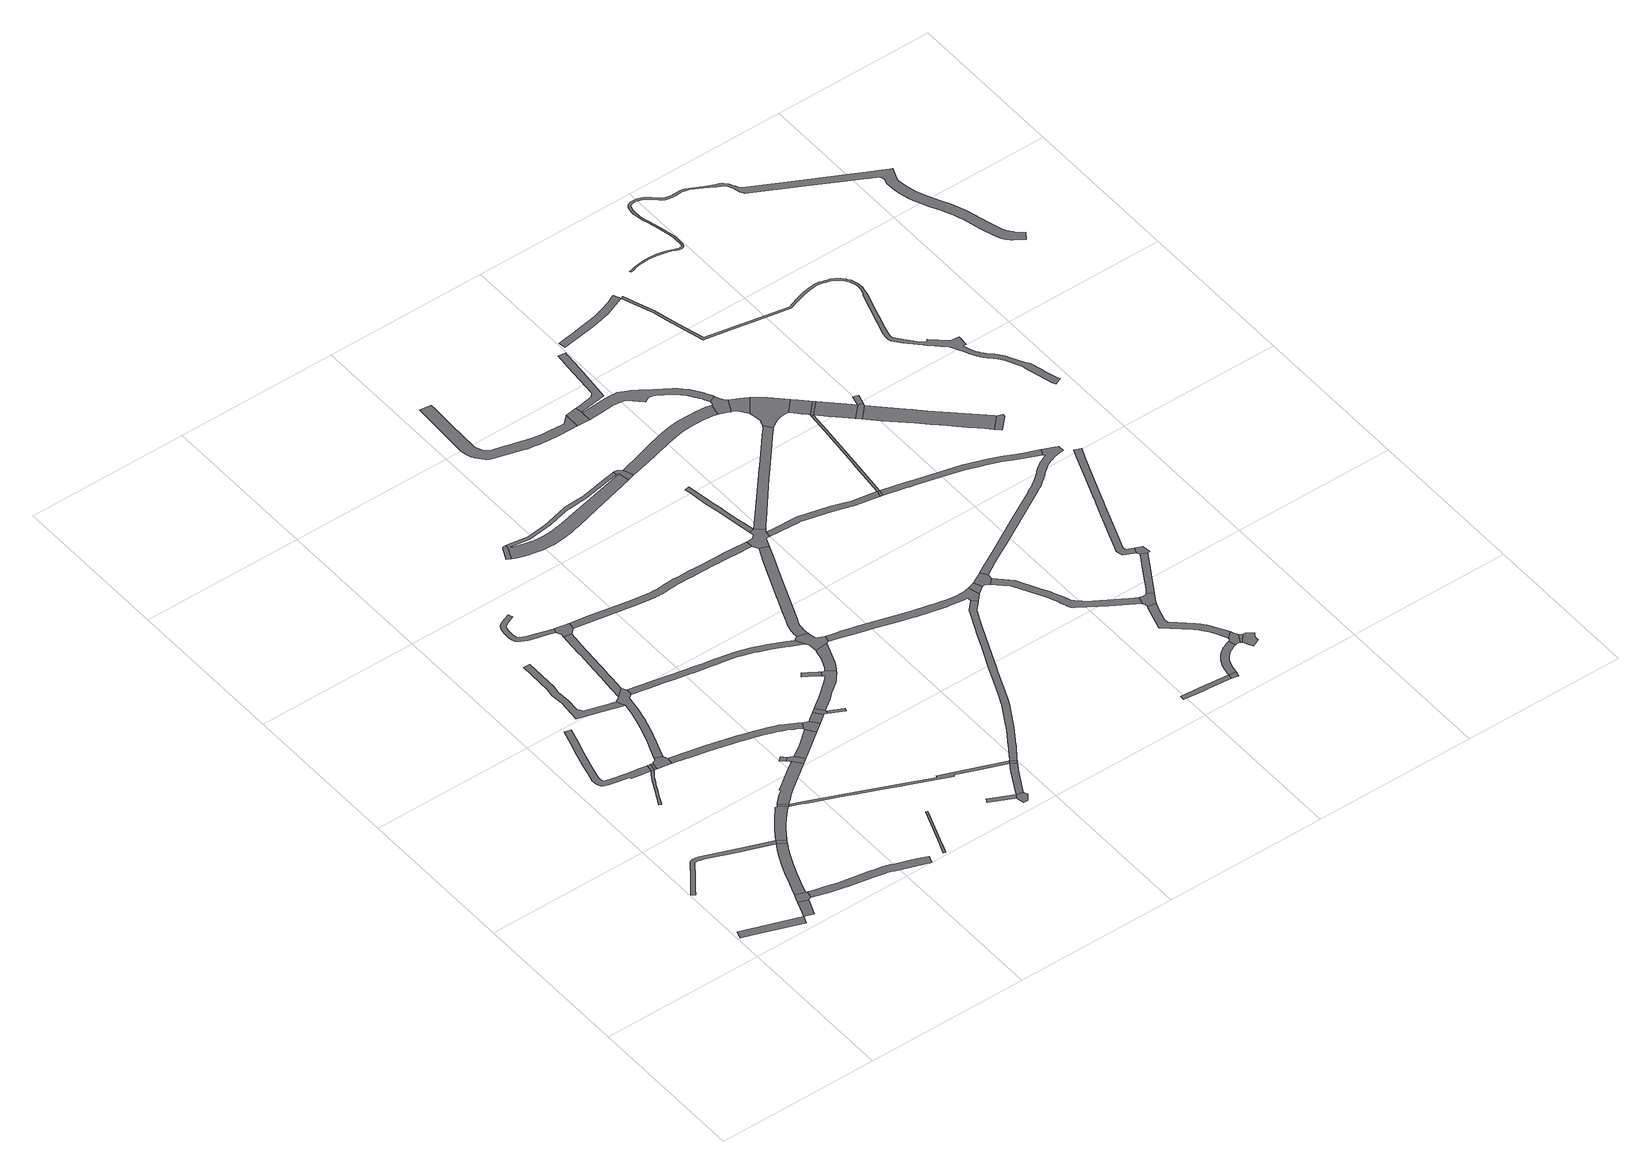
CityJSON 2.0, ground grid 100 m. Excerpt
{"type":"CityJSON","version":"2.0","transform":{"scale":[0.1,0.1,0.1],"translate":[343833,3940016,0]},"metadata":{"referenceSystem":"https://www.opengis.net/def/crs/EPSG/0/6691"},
"CityObjects":{
"road1":{"type":"Road","attributes":{"RoadStructureAttribute.sectionType":"1"},"geometry":[{"type":"MultiSurface","lod":"1","boundaries":[[[0,1,2,3,4,5]]]}]},
"road2":{"type":"Road","attributes":{"RoadStructureAttribute.sectionType":"1"},"geometry":[{"type":"MultiSurface","lod":"1","boundaries":[[[6,7,8,9,0,10]]]}]},
"road3":{"type":"Road","attributes":{"RoadStructureAttribute.sectionType":"1"},"geometry":[{"type":"MultiSurface","lod":"1","boundaries":[[[11,12,13,14,15,16,17,18,19,20,21,22,23,24,25,26,27,28,29,30,31,32,33,34,35,36,37,38,39]]]}]},
"road4":{"type":"Road","geometry":[{"type":"MultiSurface","lod":"1","boundaries":[[[40,8,7,41,42,43,44,45]]]}]},
"road5":{"type":"Road","attributes":{"RoadStructureAttribute.sectionType":"1"},"geometry":[{"type":"MultiSurface","lod":"1","boundaries":[[[44,46,47,48,49,50,51,52,53,54,55,38,56,57,58,59,60,61,62,63,64,65,45]]]}]},
"road6":{"type":"Road","attributes":{"RoadStructureAttribute.sectionType":"1"},"geometry":[{"type":"MultiSurface","lod":"1","boundaries":[[[66,67,68,69,70,71,72,73,74,75,76,77,78,79,80,81,82,83,84,85,86,87,88,89,90,91]]]}]},
"road7":{"type":"Road","attributes":{"RoadStructureAttribute.sectionType":"1"},"geometry":[{"type":"MultiSurface","lod":"1","boundaries":[[[92,93,94,95,96,97,98,99,100,101,102,103,104,105,106,107,108,109,110,111,112,113,114,115,116,117,118,119,120,121,122,123,124,125,126,127,128,129,130,131,132,133,134,135,136,137,138,139,140,141,142,143,144,145,146]]]}]},
"road8":{"type":"Road","geometry":[{"type":"MultiSurface","lod":"1","boundaries":[[[38,55,147,39]]]}]},
"road9":{"type":"Road","attributes":{"RoadStructureAttribute.sectionType":"1"}},
"road10":{"type":"Road","geometry":[{"type":"MultiSurface","lod":"1","boundaries":[[[91,90,148,149,150,151,92]]]}]},
"road11":{"type":"Road","attributes":{"RoadStructureAttribute.sectionType":"1"},"geometry":[{"type":"MultiSurface","lod":"1","boundaries":[[[152,153,154,155,156,157,158,159,160,161,162,163,164,165,166,167,168,169,170,43,42,171,172,173,174,175,176,177,178,179,180,181,182,183,184,185,186,187,188,189,190]]]}]},
"road12":{"type":"Road","attributes":{"RoadStructureAttribute.sectionType":"1"},"geometry":[{"type":"MultiSurface","lod":"1","boundaries":[[[149,148,191,192]]]}]},
"road13":{"type":"Road","attributes":{"RoadStructureAttribute.sectionType":"1"},"geometry":[{"type":"MultiSurface","lod":"1","boundaries":[[[193,194,195,196,197,198,199,39,147,200,201,202,203,204,205,206,207]]]}]},
"road14":{"type":"Road","geometry":[{"type":"MultiSurface","lod":"1","boundaries":[[[191,208,209,210,211,212,213,214,192]]]}]},
"road15":{"type":"Road","geometry":[{"type":"MultiSurface","lod":"1","boundaries":[[[215,216,217,193,207]]]}]},
"road16":{"type":"Road","attributes":{"RoadStructureAttribute.sectionType":"1"},"geometry":[{"type":"MultiSurface","lod":"1","boundaries":[[[218,219,220,221,222,223,224,225,226,227,228,229,230,213,212,231,232,233,234,235,236,237,238,239,240,241,242,243]]]}]},
"road17":{"type":"Road","geometry":[{"type":"MultiSurface","lod":"1","boundaries":[[[221,220,244,245,246,247,248,249,250,251,252,253,254,255,256,222]]]}]},
"road18":{"type":"Road","attributes":{"RoadStructureAttribute.sectionType":"1"},"geometry":[{"type":"MultiSurface","lod":"1","boundaries":[[[257,258,259,260,261,262,263,264,265,266,267,217,216,268,269,270,271,272,273]]]}]},
"road19":{"type":"Road","attributes":{"RoadStructureAttribute.sectionType":"1"},"geometry":[{"type":"MultiSurface","lod":"1","boundaries":[[[274,275,276,277,278,279,280,281,282,283,284,285,286,287,288,289,290,291,292,211,210,293,294,295,296,297,298,299,300,301,302,303,304,305,306,307,308,309,310,311,312,313]]]}]},
"road20":{"type":"Road","attributes":{"RoadStructureAttribute.sectionType":"1"},"geometry":[{"type":"MultiSurface","lod":"1","boundaries":[[[314,315,316,317,318,319,320,219,218,321,322,323,324,325,326,327]]]}]},
"road21":{"type":"Road","geometry":[{"type":"MultiSurface","lod":"1","boundaries":[[[328,329,330,331,332,333]]]}]},
"road22":{"type":"Road","attributes":{"RoadStructureAttribute.sectionType":"1"},"geometry":[{"type":"MultiSurface","lod":"1","boundaries":[[[334,335,336,337,338,339,340,341,342,343,344,345,346,347,348,349,350,351,352,353,354,355,356,357,358,359]]]}]},
"road23":{"type":"Road","attributes":{"RoadStructureAttribute.sectionType":"1"},"geometry":[{"type":"MultiSurface","lod":"1","boundaries":[[[360,361,362,363,364,365,366,367]]]}]},
"road24":{"type":"Road","geometry":[{"type":"MultiSurface","lod":"1","boundaries":[[[272,368,369,370,371,328,333,372,373,273]]]}]},
"road25":{"type":"Road","geometry":[{"type":"MultiSurface","lod":"1","boundaries":[[[374,375,376,377,334,359,378,314,327]]]}]},
"road26":{"type":"Road","attributes":{"RoadStructureAttribute.sectionType":"1"},"geometry":[{"type":"MultiSurface","lod":"1","boundaries":[[[379,380,381,369,368,382,383]]]}]},
"road27":{"type":"Road","attributes":{"RoadStructureAttribute.sectionType":"1"},"geometry":[{"type":"MultiSurface","lod":"1","boundaries":[[[384,385,386,387,388,389,390,391,392,393,216,215,394,395,396,397,398,399,400,401,402,403,404,405,406,407,408]]]}]},
"road28":{"type":"Road","geometry":[{"type":"MultiSurface","lod":"1","boundaries":[[[409,410,411,313,312,379,383]]]}]},
"road29":{"type":"Road","attributes":{"RoadStructureAttribute.sectionType":"1"},"geometry":[{"type":"MultiSurface","lod":"1","boundaries":[[[412,413,410,409,414,415]]]}]},
"road30":{"type":"Road","attributes":{"RoadStructureAttribute.sectionType":"1"},"geometry":[{"type":"MultiSurface","lod":"1","boundaries":[[[242,416,417,418,419,420,421,422,423,424,425,426,427,428,429,430,431,432,433,434,435,436,437,438,439,440,441,442,443,444,445,446,243]]]}]},
"road31":{"type":"Road","geometry":[{"type":"MultiSurface","lod":"1","boundaries":[[[447,448,449,450,451,412,415]]]}]},
"road32":{"type":"Road","geometry":[{"type":"MultiSurface","lod":"1","boundaries":[[[452,453,454,455,456,457,458]]]}]},
"road33":{"type":"Road","geometry":[{"type":"MultiSurface","lod":"1","boundaries":[[[459,460,461,462,463]]]}]},
"road34":{"type":"Road","geometry":[{"type":"MultiSurface","lod":"1","boundaries":[[[464,465,449,448]]]}]},
"road35":{"type":"Road","geometry":[{"type":"MultiSurface","lod":"1","boundaries":[[[466,459,463,467,468,469]]]}]},
"road36":{"type":"Road","attributes":{"RoadStructureAttribute.sectionType":"1"},"geometry":[{"type":"MultiSurface","lod":"1","boundaries":[[[470,471,472,473,474,475,476,477,478,479,451,450,480,481,482,483,484,485,486,487,488,489,490,491,492,493,494,495,496,497]]]}]},
"road37":{"type":"Road","attributes":{"RoadStructureAttribute.sectionType":"1"},"geometry":[{"type":"MultiSurface","lod":"1","boundaries":[[[498,459,466,499,500,501,502,408]]]}]},
"road38":{"type":"Road","geometry":[{"type":"MultiSurface","lod":"1","boundaries":[[[496,503,504,505,506,507,508,509,510,497]]]}]},
"road39":{"type":"Road","attributes":{"RoadStructureAttribute.sectionType":"1"},"geometry":[{"type":"MultiSurface","lod":"1","boundaries":[[[374,511,512,513,514,515,516,517,518,519,520,521,522,523,524,525,526,527,528,529,530,531,532,533,534,535,536,537,538,539,540,541,542,543,544,545,546,547,548,549,550,551,552,553,554,555,556,557,558,559,560,561,562,563,564,375]]]}]},
"road40":{"type":"Road","geometry":[{"type":"MultiSurface","lod":"1","boundaries":[[[502,565,566,567,384,408]]]}]},
"road41":{"type":"Road","attributes":{"RoadStructureAttribute.sectionType":"1"},"geometry":[{"type":"MultiSurface","lod":"1","boundaries":[[[568,569,570,571,572,573,574,575,576,577,493,492,578,579,580,581,582,583,584]]]}]},
"road42":{"type":"Road","geometry":[{"type":"MultiSurface","lod":"1","boundaries":[[[585,586,587,588,589,590,434,433,591,592,593,594,595,596,597,598,599,568,584,600]]]}]},
"road43":{"type":"Road","attributes":{"function":"3","RoadStructureAttribute.sectionType":"1"},"geometry":[{"type":"MultiSurface","lod":"1","boundaries":[[[601,602,603,604,605,606,607,608,609,610,611,612,613,614,615,616,617,618,619,620,621,622,623,624,625,626,627,628,629,630,631,632,633,634,635,636,637,638,639,640,641,452,642,643,644,645,646,647,648,649,650,651,652,653,654,655,656,657,658,659,660,661,662,663,453,452,458]]]}]},
"road44":{"type":"Road","attributes":{"RoadStructureAttribute.sectionType":"1"},"geometry":[{"type":"MultiSurface","lod":"1","boundaries":[[[664,665,666,667,668,669,670,671,672,673,674,675,676,677,678,679,680,681,590,589,682,683,684,685,686,687,688,689,690,691,692,693,694,695,696,697]]]}]},
"road45":{"type":"Road","attributes":{"RoadStructureAttribute.sectionType":"1"},"geometry":[{"type":"MultiSurface","lod":"1","boundaries":[[[698,699,700,701,702,703,704,705,706,707,708,709,710,711,712,713,714,715,716,717,567,566,718,719,720,721,722,723,724,725,726,727,728,729,730,731,732,733,734,735,736,737]]]}]},
"road46":{"type":"Road","attributes":{"RoadStructureAttribute.sectionType":"1"},"geometry":[{"type":"MultiSurface","lod":"1","boundaries":[[[738,739,740,741,742,743,744,745,746,747,748,749,750,751,752,753,754,755,756,757,758,759,760,761,762,763,764,765,766,767,768,769,770,771,772,773,774,775,776,777,778,779,780,781,782,783,784,785,786,787,788,789,790,791,792,793,794]]]}]},
"road47":{"type":"Road","attributes":{"RoadStructureAttribute.sectionType":"1"},"geometry":[{"type":"MultiSurface","lod":"1","boundaries":[[[795,796,797,798,799,800,801,802,803,804,805,806,807,808,737,736,809,810,811,812,813,814,815,816,817,818,819,820,821,822,823,824,825,826,827,828,829,830,831,832,833,585,600]]]}]},
"road48":{"type":"Road","geometry":[{"type":"MultiSurface","lod":"1","boundaries":[[[834,835,836,837,838,839,840,841,842,843,652,651,844,845,846,847,621,620]]]}]},
"road49":{"type":"Road","geometry":[{"type":"MultiSurface","lod":"1","boundaries":[[[696,848,849,850,851,852,853,854,855,856,857,858,539,538,697]]]}]},
"road50":{"type":"Road","attributes":{"RoadStructureAttribute.sectionType":"1"},"geometry":[{"type":"MultiSurface","lod":"1","boundaries":[[[859,860,861,862,863,864,865,866,867,868,869,870,871,872,855,854]]]}]},
"road51":{"type":"Road","geometry":[{"type":"MultiSurface","lod":"1","boundaries":[[[873,874,738,794,875,876,877]]]}]},
"road52":{"type":"Road","attributes":{"function":"3","RoadStructureAttribute.sectionType":"1"},"geometry":[{"type":"MultiSurface","lod":"1","boundaries":[[[878,879,880,881,882,883,884,885,886,887,888,889,890,891,892,835,834,893,894,895,896,897,898,899,900,901,902,903,904,905,906,907,908]]]}]},
"road53":{"type":"Road","attributes":{"RoadStructureAttribute.sectionType":"1"},"geometry":[{"type":"MultiSurface","lod":"1","boundaries":[[[909,910,911,912,913,914,915,916,917,918,919,920,921,922,923,924,925,926,852,851]]]}]},
"road54":{"type":"Road","geometry":[{"type":"MultiSurface","lod":"1","boundaries":[[[927,928,929,930,931,810,809]]]}]},
"road55":{"type":"Road","attributes":{"RoadStructureAttribute.sectionType":"1"},"geometry":[{"type":"MultiSurface","lod":"1","boundaries":[[[932,933,934,935,936,937,938,939,940,854,853,941,942,943,944,945,946,947,948,949,950,951,952,953,954]]]}]},
"road56":{"type":"Road","attributes":{"RoadStructureAttribute.sectionType":"1"},"geometry":[{"type":"MultiSurface","lod":"1","boundaries":[[[873,955,956,957,958,959,960,961,962,963,964,965,966,967,968,874]]]}]},
"road57":{"type":"Road","geometry":[{"type":"MultiSurface","lod":"1","boundaries":[[[969,970,971,972,973,974,975,976,977,928,927,978,979,980]]]}]},
"road58":{"type":"Road","attributes":{"RoadStructureAttribute.sectionType":"1"},"geometry":[{"type":"MultiSurface","lod":"1","boundaries":[[[981,982,983,984,985,986,987,988,989]]]}]},
"road59":{"type":"Road","attributes":{"RoadStructureAttribute.sectionType":"1"},"geometry":[{"type":"MultiSurface","lod":"1","boundaries":[[[876,990,991,992,993,994,995,996,997,998,999,1000,1001,1002,1003,1004,1005,1006,1007,1008,1009,1010,1011,1012,1013,1014,1015,1016,1017,1018,1019,1020,1021,1022,1023,1024,1025,1026,1027,1028,1029,1030,1031,1032,1033,1034,1035,1036,1037,1038,1039,1040,1041,877]]]}]},
"road60":{"type":"Road","attributes":{"RoadStructureAttribute.sectionType":"1"},"geometry":[{"type":"MultiSurface","lod":"1","boundaries":[[[979,1042,1043,1044,1045,1046,1047,1048,1049,1050,1051,1052,1053,1054,1055,1056,1057,1058,1059,1060,1061,1062,1063,1064,1065,1066,1067,1068,1069,1070,1071,1072,1073,1074,1075,1076,1077,1078,1079,1080,1081,1082,1083,1084,1085,1086,980]]]}]},
"road61":{"type":"Road","geometry":[{"type":"MultiSurface","lod":"1","boundaries":[[[1087,981,989,1088]]]}]},
"road62":{"type":"Road","geometry":[{"type":"MultiSurface","lod":"1","boundaries":[[[1089,919,918,1090]]]}]},
"road63":{"type":"Road","geometry":[{"type":"MultiSurface","lod":"1","boundaries":[[[1091,1092,1093,1094,1095,1096,1018,1017,1097,1098,1099,1100,878,908]]]}]},
"road64":{"type":"Road","attributes":{"RoadStructureAttribute.sectionType":"1"},"geometry":[{"type":"MultiSurface","lod":"1","boundaries":[[[1087,1101,1102,1103,1104,1105,1106,1107,1108,1109,1110,1111,1112,1113,1114,1115,1116,1117,1118,1119,1120,1121,1122,1123,1124,1125,1126,1127,1128,981]]]}]},
"road65":{"type":"Road","attributes":{"function":"3","RoadStructureAttribute.sectionType":"1"},"geometry":[{"type":"MultiSurface","lod":"1","boundaries":[[[1093,1129,1130,1131,1132,1133,1134,1135,1136,1094]]]}]},
"road66":{"type":"Road","attributes":{"RoadStructureAttribute.sectionType":"1"},"geometry":[{"type":"MultiSurface","lod":"1","boundaries":[[[1137,1138,1139,919,1089,1140,1141,1142,1143,1144]]]}]},
"road67":{"type":"Road","attributes":{"RoadStructureAttribute.sectionType":"1"},"geometry":[{"type":"MultiSurface","lod":"1","boundaries":[[[1145,1146,1147,1148,1149,1150,1151,1152,1153,1154,1155,1156,1157,1158,1159,1160,1161,1162,1163,1164,1165,1166,1167,1168,1169,1170,1171]]]}]},
"road68":{"type":"Road","geometry":[{"type":"MultiSurface","lod":"1","boundaries":[[[1066,1172,1173,1174,1175,1176,1177,1178,1179,1180,1145,1171,1181,1182,1183,1184,1185,1186,1187,1188,1189,1190,1191,1192,1193,1067]]]}]},
"road69":{"type":"Road","geometry":[{"type":"MultiSurface","lod":"1","boundaries":[[[1194,1195,1196,1197,1198,1199,1200,1201,1202,1203,1204,1205,1206,1207,1208,1209,1133,1132,1210,1211,1212,1213,1214,932,954]]]}]},
"road70":{"type":"Road","geometry":[{"type":"MultiSurface","lod":"1","boundaries":[[[1215,1216,1217,1218,1219,1220,1221,1156,1155,1222,1223,1224,1225,1226,1227,1228,1229,1230,1231,1232,1114,1113]]]}]},
"road71":{"type":"Road","attributes":{"RoadStructureAttribute.sectionType":"1"},"geometry":[{"type":"MultiSurface","lod":"1","boundaries":[[[1217,1233,1234,1235,1218]]]}]},
"road72":{"type":"Road","geometry":[{"type":"MultiSurface","lod":"1","boundaries":[[[1236,1237,1238,1235,1234,1239,1240,1241,1242,1243]]]}]},
"road73":{"type":"Road","attributes":{"function":"3","RoadStructureAttribute.sectionType":"1"},"geometry":[{"type":"MultiSurface","lod":"1","boundaries":[[[1244,1245,1246,1247,1205,1204,1248,1249,1250,1251,1252]]]}]},
"road74":{"type":"Road","geometry":[{"type":"MultiSurface","lod":"1","boundaries":[[[1253,1244,1252,1144,1143,1254]]]}]},
"road75":{"type":"Road","attributes":{"RoadStructureAttribute.sectionType":"1"},"geometry":[{"type":"MultiSurface","lod":"1","boundaries":[[[1255,1256,1257,1258,1259,1260,1261,1262,1263,1264,1265,1266,1267,1268,1269,1270,1271,1272,1273,1274,1275,1276,1277,1278,1279,1280,1281,1282,1283,1284,1285,1286,1287,1288,1289,1290,1291,970,969,1292,1293,1294,1295,1296,1297,1298,1299,1300,1301,1302,1303,1304,1305,1306,1307,1308,1309,1310,1311,1312,1313,1314,1315,1316,1317,1318,1319,1320,1321,1322,1323,1324,1325,1326,1327,1328,1329,1330,1331,1332,1333,1334,1335,1336,1337,1338,1339,1340,1341]]]}]},
"road76":{"type":"Road","attributes":{"RoadStructureAttribute.sectionType":"1"},"geometry":[{"type":"MultiSurface","lod":"1","boundaries":[[[1342,1343,1344,1345,1346,1347,1348,1183,1182,1349,1350,1351,1352]]]}]},
"road77":{"type":"Road","attributes":{"function":"3","RoadStructureAttribute.sectionType":"1"},"geometry":[{"type":"MultiSurface","lod":"1","boundaries":[[[1143,1353,1354,1355,1356,1357,1358,1359,1360,1254]]]}]},
"road78":{"type":"Road","attributes":{"RoadStructureAttribute.sectionType":"1"},"geometry":[{"type":"MultiSurface","lod":"1","boundaries":[[[1361,1362,1363,1364,1365,1366,1367,1368,1369,1370,1371,1258,1257,1372,1373,1374,1375,1376,1377,1378,1379,1380,1381,1089,1090]]]}]},
"road79":{"type":"Road","geometry":[{"type":"MultiSurface","lod":"1","boundaries":[[[1382,1383,1384,1385,1358,1357]]]}]},
"road80":{"type":"Road","geometry":[{"type":"MultiSurface","lod":"1","boundaries":[[[1351,1386,1387,1388,1389,1352]]]}]},
"road81":{"type":"Road","geometry":[{"type":"MultiSurface","lod":"1","boundaries":[[[1390,1391,1392,1393,1358,1385]]]}]},
"road82":{"type":"Road","attributes":{"RoadStructureAttribute.sectionType":"1"},"geometry":[{"type":"MultiSurface","lod":"1","boundaries":[[[1394,1395,1396,1397,1398,1399,1400,1401,1402,1403,1404,1405,1406,1407,1408,1409,1410,1411,1412,1413,1414,1415,1416,1417,1418,1419,1420,1421,1422,1423,1424,1425,1426,1427,1428,1429,1430,1431,1432,1433,1434,1435,1436,1437,1438,1439,1440,1441,1442,1443,1444,1445,1446,1447,1448,1449,1450,1451,1452,1453,1454,1455,1456,1457,1458,1459,1460,1461,1462,1463,1464,1465,1466,1467,1468,1469,1470,1471,1472,1473,1474,1475,1476,1477,1478,1479,1480,1481,1482,1483,1484,1485,1486,1487,1488,1489,1490,1491,1492,1493,1494,1495,1496,1497,1498,1499,1500,1501,1502,1503,1504,1505,1506,1507,1508,1509,1510,1511,1512,1513,1514,1515,1516,1517,1518,1519,1520,1521,1522,1523,1524,1525,1526,1527,1528,1529,1530,1531,1532,1533,1534,1535,1536,1537,1538,1539,1540,1541,1542,1543,1544,1545,1546,1547,1548,1549,1550,1551,1552,1553,1554,1555,1556,1557,1558,1559,1560,1561,1562,1563,1564,1565,1566,1567,1568,1569,1570,1571,1572,1573,1574,1575,1576,1577,1578,1579,1580,1581,1582,1583,1584,1585,1586,1587,1588,1589,1590,1591,1592,1593,1594,1595,1596,1597,1598,1599,1600,1601,1602,1603,1604,1605,1606,1607,1608,1609,1610,1611,1412,1612]]]}]},
"road83":{"type":"Road","attributes":{"function":"3","RoadStructureAttribute.sectionType":"1"},"geometry":[{"type":"MultiSurface","lod":"1","boundaries":[[[1613,1614,1615,1616,1617,1618,1619,1620,1621,1384,1383,1622,1623,1624,1625,1626,1627,1628,1629,1630,1631,1632,1633,1634]]]}]},
"road84":{"type":"Road","attributes":{"RoadStructureAttribute.sectionType":"1"},"geometry":[{"type":"MultiSurface","lod":"1","boundaries":[[[1388,1635,1636,1637,1638,1639,1640,1641,1642,1643,1644,1645,1646,1647,1648,1649,1650,1651,1652,1653,1654,1389]]]}]},
"road85":{"type":"Road","geometry":[{"type":"MultiSurface","lod":"1","boundaries":[[[1655,1656,1657,1613,1634]]]}]},
"road86":{"type":"Road","attributes":{"RoadStructureAttribute.sectionType":"1"},"geometry":[{"type":"MultiSurface","lod":"1","boundaries":[[[1658,1659,1660,1661,1662,1663,1664,1665,1666,1667,1668,1669,1670,1671,1672,1673,1674,1675,1676,1677,1678,1679,1680,1681,1682,1683,1684,1685,1686,1687,1688,1689,1690,1691,1692,1693,1694,1695,1696,1697,1698,1699,1700,1701,1702,1703,1704,1705,1706,1707,1708,1709,1710,1711,1712,1713,1714,1715,1716,1717,1718,1719,1720,1721,1722,1723,1724,1725,1726,1727,1728,1729,1730,1731,1732,1733,1734,1735,1736,1737,1738,1739,1740,1741,1742,1743,1744,1745,1746,1747,1748,1749,1750,1751,1752,1753,1754,1755,1756,1757,1758,1759,1760,1761,1762,1763,1764,1765,1766,1767,1768,1769,1770,1771,1772,1773,1774,1775,1776,1777,1778,1779,1780,1781,1782,1783,1784,1785,1786,1787,1788,1789,1790,1791,1792,1793,1794,1795,1796,1797,1798,1799,1800,1801,1802,1803,1804,1805,1806,1807,1808,1809,1810,1811,1812,1813,1814,1815,1816,1817,1818,1819,1820,1821,1822,1823,1824,1825,1826,1827,1828,1829,1830,1831,1832,1833,1834,1835,1836,1837,1838,1839,1840,1841,1842,1843,1844,1845,1846,1847,1848,1849,1850,1851,1852,1853,1854,1855,1856,1857,1858,1859]]]}]}
},
"vertices":[
[382,92,0],[30,214,0],[14,166,0],[105,135,0],[152,118,0],[363,45,0],
[450,101,0],[478,175,0],[422,196,0],[394,122,0],[437,70,0],
[437,705,0],[214,789,0],[210,790,0],[198,793,0],[182,794,0],[172,793,0],[158,786,0],[149,777,0],[90,697,0],[86,690,0],[60,656,0],[33,621,0],[7,586,0],[27,571,0],[53,606,0],[80,641,0],[106,676,0],[111,682,0],[168,761,0],[172,765,0],[179,769,0],[183,769,0],[194,768,0],[207,765,0],[232,756,0],[402,691,0],[439,677,0],[602,616,0],[615,638,0],
[427,210,0],[485,177,0],[499,181,0],[509,227,0],[500,230,0],[443,251,0],
[503,237,0],[506,245,0],[528,306,0],[552,373,0],[575,431,0],[578,438,0],[607,502,0],[626,537,0],[645,572,0],[653,585,0],[593,602,0],[573,565,0],[553,528,0],[523,462,0],[496,394,0],[483,359,0],[472,327,0],[471,327,0],[466,313,0],[461,298,0],
[410,1452,0],[404,1445,0],[398,1436,0],[385,1418,0],[375,1398,0],[373,1396,0],[365,1379,0],[355,1359,0],[338,1327,0],[322,1295,0],[306,1263,0],[290,1231,0],[304,1224,0],[320,1256,0],[335,1289,0],[351,1321,0],[368,1353,0],[376,1368,0],[378,1372,0],[388,1391,0],[398,1410,0],[410,1428,0],[416,1435,0],[422,1442,0],[428,1450,0],[416,1459,0],
[424,1504,0],[370,1513,0],[362,1514,0],[304,1524,0],[212,1542,0],[181,1549,0],[172,1553,0],[168,1557,0],[164,1565,0],[164,1567,0],[163,1571,0],[162,1576,0],[162,1581,0],[162,1586,0],[163,1591,0],[163,1594,0],[164,1598,0],[165,1602,0],[166,1605,0],[190,1696,0],[191,1698,0],[192,1705,0],[216,1786,0],[243,1875,0],[269,1965,0],[231,1977,0],[204,1887,0],[177,1797,0],[164,1750,0],[154,1717,0],[151,1706,0],[151,1705,0],[128,1615,0],[127,1612,0],[126,1608,0],[124,1603,0],[123,1596,0],[122,1588,0],[122,1580,0],[123,1573,0],[123,1566,0],[124,1561,0],[126,1552,0],[134,1535,0],[146,1525,0],[151,1523,0],[156,1521,0],[171,1516,0],[205,1508,0],[297,1490,0],[296,1480,0],[363,1468,0],[367,1468,0],[415,1460,0],[417,1460,0],
[666,606,0],
[434,1457,0],[441,1501,0],[437,1502,0],[426,1504,0],
[1128,69,0],[1008,112,0],[995,117,0],[986,121,0],[980,123,0],[976,125,0],[967,128,0],[957,131,0],[951,133,0],[945,134,0],[939,135,0],[933,136,0],[916,140,0],[899,143,0],[881,147,0],[864,151,0],[689,182,0],[603,203,0],[551,216,0],[609,149,0],[679,133,0],[698,130,0],[855,102,0],[871,98,0],[888,94,0],[906,91,0],[924,87,0],[930,86,0],[936,85,0],[941,84,0],[944,83,0],[950,81,0],[957,78,0],[966,74,0],[969,74,0],[974,72,0],[977,70,0],[1170,0,0],[1187,47,0],
[449,1454,0],[456,1499,0],
[781,839,0],[774,831,0],[767,837,0],[706,765,0],[686,739,0],[661,706,0],[638,673,0],[687,640,0],[695,650,0],[709,671,0],[733,702,0],[757,732,0],[782,760,0],[815,794,0],[825,802,0],
[460,1452,0],[495,1446,0],[535,1439,0],[543,1483,0],[530,1510,0],[488,1526,0],[483,1512,0],
[832,800,0],[838,813,0],[791,852,0],
[671,2053,0],[621,2009,0],[588,1987,0],[605,1951,0],[612,1938,0],[602,1881,0],[587,1814,0],[571,1759,0],[561,1726,0],[553,1700,0],[540,1664,0],[539,1660,0],[514,1596,0],[561,1591,0],[581,1645,0],[589,1668,0],[593,1678,0],[600,1700,0],[604,1712,0],[629,1798,0],[631,1803,0],[646,1872,0],[656,1931,0],[662,1971,0],[688,1986,0],[688,2027,0],
[560,1995,0],[410,2039,0],[388,2071,0],[395,2159,0],[389,2236,0],[396,2279,0],[399,2495,0],[359,2496,0],[356,2282,0],[349,2238,0],[355,2159,0],[343,2017,0],[540,1959,0],
[1044,1057,0],[1022,1043,0],[976,1011,0],[938,984,0],[877,938,0],[865,930,0],[870,921,0],[843,902,0],[835,897,0],[831,893,0],[796,857,0],[851,825,0],[867,839,0],[886,856,0],[922,887,0],[1091,1012,0],[1050,1061,0],
[1256,1271,0],[1236,1283,0],[1215,1296,0],[1194,1307,0],[1166,1320,0],[1137,1331,0],[1134,1332,0],[1133,1332,0],[1108,1341,0],[1078,1351,0],[1024,1369,0],[969,1385,0],[935,1394,0],[880,1407,0],[844,1416,0],[753,1438,0],[661,1459,0],[644,1463,0],[569,1478,0],[560,1434,0],[651,1415,0],[742,1394,0],[834,1372,0],[872,1363,0],[915,1353,0],[925,1350,0],[957,1342,0],[1011,1326,0],[1064,1309,0],[1093,1299,0],[1121,1289,0],[1137,1282,0],[1149,1278,0],[1154,1276,0],[1174,1266,0],[1193,1256,0],[1212,1245,0],[1216,1243,0],[1251,1222,0],[1274,1260,0],
[670,2551,0],[667,2519,0],[657,2402,0],[656,2385,0],[649,2302,0],[635,2146,0],[633,2131,0],[680,2142,0],[684,2185,0],[688,2232,0],[692,2274,0],[694,2298,0],[702,2399,0],[717,2540,0],
[1049,1103,0],[1033,1116,0],[1022,1125,0],[1001,1105,0],[1016,1093,0],[1029,1081,0],
[666,2631,0],[586,2653,0],[563,2659,0],[513,2673,0],[482,2690,0],[473,2698,0],[467,2710,0],[465,2727,0],[466,2762,0],[469,2786,0],[477,2799,0],[496,2813,0],[548,2834,0],[538,2862,0],[481,2840,0],[454,2820,0],[441,2797,0],[436,2765,0],[435,2726,0],[438,2701,0],[448,2678,0],[466,2661,0],[505,2644,0],[555,2630,0],[578,2624,0],[658,2602,0],
[1289,53,0],[1310,109,0],[1389,319,0],[1378,323,0],[1299,113,0],[1278,57,0],[1263,20,0],[1274,16,0],
[1121,1034,0],[1084,1084,0],[1081,1085,0],[1064,1095,0],[1035,1076,0],[1047,1065,0],
[749,2570,0],[757,2613,0],[731,2617,0],[680,2627,0],[672,2570,0],
[1253,1210,0],[1160,1135,0],[1147,1127,0],[1152,1057,0],[1291,1158,0],
[1963,361,0],[1838,409,0],[1675,472,0],[1589,505,0],[1586,494,0],[1400,574,0],[1177,670,0],[1120,694,0],[1082,711,0],[901,787,0],[892,774,0],[916,764,0],[1061,703,0],[1115,680,0],[1178,653,0],[1190,648,0],[1326,589,0],[1390,562,0],[1426,546,0],[1579,480,0],[1591,475,0],[1664,445,0],[1667,454,0],[1795,405,0],[1956,343,0],
[1346,1199,0],[1310,1247,0],[1283,1254,0],
[1367,1289,0],[1322,1256,0],[1358,1207,0],[1403,1241,0],
[856,1952,0],[858,1952,0],[930,1937,0],[1043,1914,0],[1049,1913,0],[1096,1905,0],[1121,1900,0],[1150,1895,0],[1194,1888,0],[1215,1884,0],[1302,1868,0],[1339,1857,0],[1399,1838,0],[1419,1829,0],[1476,1805,0],[1569,1763,0],[1577,1759,0],[1650,1724,0],[1625,1780,0],[1585,1799,0],[1492,1842,0],[1413,1875,0],[1350,1895,0],[1312,1907,0],[1222,1923,0],[1202,1927,0],[1128,1939,0],[1116,1942,0],[1062,1952,0],[1051,1954,0],[905,1983,0],
[1407,1241,0],[1420,1235,0],[1429,1253,0],[1427,1260,0],[1392,1308,0],
[847,3267,0],[850,3286,0],[840,3287,0],[833,3285,0],[822,3279,0],[788,3201,0],[812,3188,0],
[1841,136,0],[1693,205,0],[1682,181,0],[1816,118,0],[1823,115,0],
[1513,1190,0],[1522,1208,0],
[1879,124,0],[1833,62,0],[1861,64,0],[1890,102,0],
[1581,1473,0],[1588,1469,0],[1573,1451,0],[1558,1437,0],[1541,1423,0],[1521,1408,0],[1501,1392,0],[1457,1357,0],[1412,1323,0],[1397,1312,0],[1439,1268,0],[1446,1274,0],[1448,1275,0],[1494,1309,0],[1538,1345,0],[1558,1360,0],[1578,1376,0],[1598,1392,0],[1616,1410,0],[1633,1429,0],[1644,1443,0],[1649,1449,0],[1659,1463,0],[1609,1497,0],[1605,1498,0],[1594,1502,0],[1589,1505,0],[1575,1478,0],
[1927,295,0],[1895,153,0],[1962,275,0],[1984,311,0],[1990,320,0],
[1578,1511,0],[1531,1544,0],[1510,1557,0],[1500,1564,0],[1494,1556,0],[1483,1539,0],[1514,1519,0],[1562,1486,0],
[861,2551,0],[941,2538,0],[1123,2505,0],[1240,2490,0],[1248,2490,0],[1259,2490,0],[1266,2490,0],[1283,2490,0],[1301,2491,0],[1318,2492,0],[1333,2493,0],[1349,2494,0],[1364,2495,0],[1380,2496,0],[1404,2497,0],[1428,2496,0],[1453,2496,0],[1502,2494,0],[1510,2494,0],[1555,2494,0],[1645,2492,0],[1666,2491,0],[1676,2491,0],[1730,2489,0],[1783,2487,0],[1790,2487,0],[1859,2484,0],[1878,2484,0],[1879,2529,0],[1785,2532,0],[1731,2534,0],[1677,2536,0],[1556,2538,0],[1501,2539,0],[1478,2540,0],[1454,2541,0],[1429,2541,0],[1404,2542,0],[1378,2541,0],[1361,2540,0],[1348,2539,0],[1345,2539,0],[1330,2538,0],[1315,2537,0],[1298,2536,0],[1281,2535,0],[1265,2535,0],[1259,2535,0],[1249,2535,0],[1243,2535,0],[1130,2549,0],[968,2579,0],[949,2582,0],[884,2593,0],
[1999,333,0],[2001,337,0],[1968,359,0],
[1667,1650,0],[1662,1632,0],[1658,1614,0],[1654,1598,0],[1649,1583,0],[1643,1566,0],[1637,1550,0],[1631,1535,0],[1624,1521,0],[1613,1503,0],[1664,1470,0],[1677,1493,0],[1686,1510,0],[1693,1522,0],[1708,1565,0],[1711,1571,0],[1743,1658,0],
[1770,1705,0],[1723,1728,0],[1719,1743,0],[1715,1761,0],[1713,1779,0],[1651,1797,0],[1664,1699,0],[1664,1692,0],[1665,1687,0],[1665,1685,0],[1666,1678,0],[1667,1670,0],[1667,1665,0],[1667,1660,0],[1667,1655,0],[1760,1664,0],
[841,3175,0],[872,3164,0],[903,3156,0],[935,3149,0],[961,3144,0],[987,3140,0],[1013,3137,0],[1040,3136,0],[1061,3136,0],[1083,3137,0],[1104,3138,0],[1126,3141,0],[1157,3146,0],[1187,3152,0],[1188,3152,0],[1219,3160,0],[1250,3167,0],[1254,3168,0],[1403,3209,0],[1671,3283,0],[1660,3350,0],[1542,3322,0],[1398,3288,0],[1282,3262,0],[1253,3255,0],[1241,3252,0],[1167,3235,0],[1146,3231,0],[1139,3230,0],[1129,3228,0],[1120,3226,0],[1096,3223,0],[1071,3222,0],[1047,3221,0],[1022,3222,0],[995,3225,0],[968,3230,0],[941,3236,0],[914,3243,0],[886,3252,0],[858,3262,0],[980,3247,0],[989,3247,0],[1139,3267,0],[1188,3279,0],[1260,3296,0],[1282,3301,0],[1412,3310,0],[1580,3343,0],[1641,3353,0],[1646,3354,0],[1639,3377,0],[1637,3376,0],[1576,3367,0],[1409,3333,0],[1331,3328,0],[1279,3325,0],[1270,3322,0],[1144,3289,0],[1135,3287,0],[1111,3284,0],[988,3267,0],[981,3267,0],
[1859,2358,0],[1770,2145,0],[1754,2108,0],[1743,2082,0],[1706,1993,0],[1678,1924,0],[1673,1913,0],[1668,1902,0],[1663,1891,0],[1660,1880,0],[1656,1866,0],[1655,1854,0],[1654,1852,0],[1653,1837,0],[1651,1823,0],[1651,1817,0],[1651,1810,0],[1651,1803,0],[1711,1797,0],[1710,1815,0],[1712,1830,0],[1714,1844,0],[1715,1855,0],[1717,1863,0],[1719,1870,0],[1723,1878,0],[1728,1889,0],[1733,1900,0],[1760,1965,0],[1831,2135,0],[1881,2257,0],[1914,2335,0],[1952,2427,0],[1901,2449,0],
[2545,1445,0],[2515,1413,0],[2495,1393,0],[2487,1375,0],[2437,1266,0],[2421,1232,0],[2378,1133,0],[2306,972,0],[2303,965,0],[2256,859,0],[2216,767,0],[2205,743,0],[2197,724,0],[2126,601,0],[2108,570,0],[2099,555,0],[2032,452,0],[2025,442,0],[2016,429,0],[1972,365,0],[2005,343,0],[2066,430,0],[2069,435,0],[2142,550,0],[2152,567,0],[2182,618,0],[2233,706,0],[2251,748,0],[2286,827,0],[2332,932,0],[2343,956,0],[2414,1117,0],[2473,1250,0],[2501,1312,0],[2524,1361,0],[2528,1370,0],[2572,1416,0],[2575,1419,0],[2578,1422,0],[2549,1449,0],
[1708,3873,0],[1704,3869,0],[1659,3829,0],[1647,3829,0],[1639,3829,0],[1618,3830,0],[1598,3831,0],[1577,3833,0],[1527,3837,0],[1464,3847,0],[1453,3850,0],[1409,3860,0],[1406,3861,0],[1405,3862,0],[1331,3881,0],[1298,3890,0],[1229,3908,0],[1219,3913,0],[1202,3926,0],[1195,3935,0],[1175,3982,0],[1175,4013,0],[1177,4068,0],[1182,4206,0],[1183,4226,0],[1186,4336,0],[1187,4372,0],[1116,4381,0],[1103,4079,0],[1102,4060,0],[1100,4021,0],[1100,4017,0],[1100,4009,0],[1100,4001,0],[1100,3990,0],[1104,3968,0],[1106,3961,0],[1112,3943,0],[1118,3932,0],[1119,3929,0],[1128,3914,0],[1140,3898,0],[1153,3883,0],[1167,3870,0],[1174,3864,0],[1179,3861,0],[1194,3854,0],[1210,3847,0],[1385,3800,0],[1390,3798,0],[1432,3791,0],[1454,3787,0],[1561,3777,0],[1579,3775,0],[1661,3774,0],[1662,3774,0],[1705,3773,0],
[1816,1650,0],[1917,1621,0],[1957,1610,0],[2019,1593,0],[2153,1555,0],[2236,1531,0],[2241,1530,0],[2314,1513,0],[2427,1488,0],[2430,1487,0],[2462,1483,0],[2510,1476,0],[2524,1474,0],[2548,1473,0],[2615,1462,0],[2599,1531,0],[2587,1528,0],[2571,1525,0],[2554,1524,0],[2545,1523,0],[2538,1523,0],[2523,1523,0],[2508,1524,0],[2493,1525,0],[2478,1527,0],[2450,1531,0],[2448,1532,0],[2419,1539,0],[2389,1546,0],[2369,1552,0],[2358,1555,0],[2252,1579,0],[2232,1584,0],[2166,1603,0],[1968,1659,0],[1957,1662,0],[1930,1670,0],[1863,1685,0],[1825,1693,0],
[1715,3295,0],[1693,3359,0],[1686,3363,0],[1679,3367,0],[1672,3371,0],[1669,3373,0],[1665,3376,0],[1661,3378,0],[1653,3379,0],[1645,3379,0],[1650,3354,0],[1655,3353,0],[1657,3353,0],[1659,3352,0],
[1967,2462,0],[1975,2481,0],[1989,2488,0],[2002,2487,0],[2005,2525,0],[2018,2543,0],[1968,2580,0],[1937,2575,0],[1941,2547,0],[1933,2540,0],[1915,2527,0],
[1957,2634,0],[1947,2693,0],[1930,2796,0],[1928,2810,0],[1919,2862,0],[1914,2893,0],[1899,2995,0],[1892,3046,0],[1862,3041,0],[1867,3009,0],[1884,2889,0],[1901,2791,0],[1917,2689,0],[1928,2629,0],
[1788,3843,0],[1781,3884,0],[1771,3771,0],[1785,3770,0],[1787,3836,0],
[2365,3462,0],[2334,3469,0],[2300,3473,0],[2267,3476,0],[2235,3477,0],[2204,3477,0],[2172,3476,0],[2141,3474,0],[2108,3471,0],[2053,3462,0],[2000,3449,0],[1991,3446,0],[1978,3443,0],[1950,3435,0],[1840,3402,0],[1890,3341,0],[1921,3350,0],[1970,3362,0],[1978,3364,0],[2019,3376,0],[2036,3380,0],[2069,3388,0],[2118,3397,0],[2147,3400,0],[2176,3401,0],[2205,3402,0],[2233,3402,0],[2263,3401,0],[2292,3399,0],[2321,3395,0],[2349,3388,0],
[2191,2475,0],[2199,2475,0],[2230,2468,0],[2381,2432,0],[2481,2401,0],[2495,2396,0],[2504,2395,0],[2639,2371,0],[2644,2370,0],[2652,2368,0],[2661,2407,0],[2652,2409,0],[2505,2435,0],[2479,2443,0],[2468,2447,0],[2392,2471,0],[2205,2515,0],[2038,2522,0],
[2663,1498,0],[2641,1546,0],[2635,1543,0],[2619,1537,0],[2603,1532,0],
[2486,3175,0],[2473,3155,0],[2458,3140,0],[2435,3114,0],[2312,2973,0],[2247,2899,0],[2240,2891,0],[2212,2859,0],[2156,2796,0],[2031,2560,0],[2038,2570,0],[2062,2597,0],[2227,2792,0],[2265,2836,0],[2288,2863,0],[2344,2926,0],[2404,2995,0],[2499,3103,0],[2504,3109,0],[2508,3114,0],[2513,3119,0],[2518,3124,0],[2521,3127,0],
[1956,3868,0],[1956,3870,0],[1960,3904,0],[1974,4040,0],[1986,4160,0],[1993,4234,0],[1995,4250,0],[1950,4255,0],[1940,4155,0],[1929,4044,0],[1918,3924,0],[1918,3923,0],[1898,3902,0],[1798,3887,0],
[2740,1546,0],[2716,1586,0],[2714,1585,0],[2702,1578,0],[2690,1571,0],[2679,1564,0],[2667,1558,0],[2651,1550,0],[2643,1547,0],[2687,1498,0],[2705,1481,0],[2737,1514,0],
[3287,167,0],[3109,181,0],[3103,181,0],[2987,192,0],[2984,162,0],[3107,151,0],[3122,150,0],[3146,148,0],[3282,137,0],
[1792,3770,0],[1825,3773,0],[1832,3773,0],[1877,3776,0],[1956,3782,0],[1994,3777,0],[2019,3771,0],[2031,3765,0],[2103,3697,0],[2107,3699,0],[2126,3708,0],[2134,3712,0],[2140,3713,0],[2146,3714,0],[2150,3714,0],[2154,3713,0],[2162,3710,0],[2170,3706,0],[2175,3703,0],[2253,3653,0],[2269,3639,0],[2287,3624,0],[2308,3601,0],[2333,3565,0],[2348,3542,0],[2357,3529,0],[2363,3518,0],[2377,3489,0],[2418,3508,0],[2414,3518,0],[2398,3547,0],[2386,3568,0],[2373,3588,0],[2359,3608,0],[2344,3630,0],[2319,3657,0],[2299,3675,0],[2280,3690,0],[2198,3743,0],[2193,3746,0],[2133,3790,0],[2093,3813,0],[2086,3817,0],[2083,3819,0],[2046,3838,0],[2029,3845,0],[2023,3847,0],[1951,3848,0],[1936,3847,0],[1929,3847,0],[1827,3839,0],[1821,3838,0],
[2784,1405,0],[2790,1399,0],[2882,1227,0],[2883,1224,0],[2901,1183,0],[2907,1168,0],[2912,1154,0],[2917,1139,0],[2922,1125,0],[2926,1115,0],[2927,1111,0],[2930,1104,0],[2932,1098,0],[2935,1091,0],[2939,1086,0],[2942,1081,0],[2947,1077,0],[2952,1073,0],[2954,1072,0],[2956,1070,0],[2990,1045,0],[3005,1033,0],[3103,971,0],[3136,950,0],[3255,874,0],[3270,920,0],[3264,923,0],[3258,926,0],[3252,930,0],[3223,948,0],[3093,1031,0],[3031,1070,0],[3013,1085,0],[2995,1099,0],[2969,1129,0],[2960,1154,0],[2955,1169,0],[2949,1184,0],[2942,1200,0],[2936,1215,0],[2929,1230,0],[2922,1246,0],[2898,1292,0],[2826,1427,0],[2737,1513,0],
[3332,158,0],[3326,128,0],
[2675,2404,0],[2666,2365,0],
[2373,3381,0],[2396,3371,0],[2417,3361,0],[2459,3443,0],[2446,3454,0],[2427,3488,0],[2377,3482,0],[2374,3466,0],[2372,3463,0],[2371,3462,0],
[3341,210,0],[3342,211,0],[3348,227,0],[3354,242,0],[3361,256,0],[3370,268,0],[3379,278,0],[3389,288,0],[3400,297,0],[3412,305,0],[3432,316,0],[3448,322,0],[3456,324,0],[3441,366,0],[3438,365,0],[3421,359,0],[3405,352,0],[3397,348,0],[3389,344,0],[3373,333,0],[3359,322,0],[3346,309,0],[3334,296,0],[3323,280,0],[3313,261,0],[3305,243,0],[3300,227,0],[3298,222,0],
[2419,3360,0],[2441,3349,0],[2448,3344,0],[2488,3289,0],[2562,3386,0],[2561,3387,0],[2535,3401,0],[2479,3432,0],
[2721,2946,0],[2691,2664,0],[2686,2626,0],[2700,2624,0],[2704,2659,0],[2735,2944,0],[2749,3076,0],[2735,3077,0],
[3264,841,0],[3262,837,0],[3261,834,0],[3213,676,0],[3212,673,0],[3353,550,0],[3371,532,0],[3390,510,0],[3406,486,0],[3421,458,0],[3456,390,0],[3494,421,0],[3448,503,0],[3444,509,0],[3426,537,0],[3404,563,0],[3383,583,0],[3278,683,0],[3275,688,0],[3274,693,0],[3273,696,0],[3273,698,0],[3273,705,0],[3273,709,0],[3280,730,0],[3295,778,0],[3315,831,0],
[3258,871,0],[3260,868,0],[3261,866,0],[3263,863,0],[3264,859,0],[3265,856,0],[3265,852,0],[3265,848,0],[3265,845,0],[3329,856,0],[3356,900,0],[3319,922,0],[3315,919,0],[3310,916,0],[3307,915,0],[3303,915,0],[3299,914,0],[3295,915,0],[3290,915,0],[3286,915,0],[3281,916,0],[3277,917,0],
[2526,3131,0],[2535,3137,0],[2544,3143,0],[2548,3146,0],[2556,3150,0],[2570,3158,0],[2585,3164,0],[2600,3168,0],[2617,3171,0],[2635,3172,0],[2653,3171,0],[2723,3242,0],[2635,3328,0],[2618,3342,0],[2600,3356,0],[2577,3375,0],[2496,3256,0],[2502,3209,0],[2495,3205,0],[2492,3193,0],[2491,3186,0],
[3469,326,0],[3479,325,0],[3486,324,0],[3514,378,0],[3511,385,0],[3505,397,0],[3499,410,0],[3456,388,0],[3456,386,0],[3456,383,0],[3456,380,0],[3456,377,0],[3455,375,0],[3454,372,0],[3452,370,0],[3450,369,0],[3447,367,0],[3444,367,0],
[3491,321,0],[3496,317,0],[3535,364,0],
[3574,313,0],[3591,334,0],[3553,364,0],[3499,312,0],[3504,306,0],[3514,284,0],[3526,258,0],[3573,278,0],
[2807,3160,0],[2794,3173,0],[2752,3214,0],[2751,3215,0],[2676,3148,0],[2679,3145,0],[2704,3120,0],[2732,3093,0],[2736,3088,0],
[2813,3154,0],[2820,3148,0],
[3632,2091,0],[3614,2098,0],[3545,2127,0],[3530,2090,0],[3535,2077,0],[3523,2072,0],[3515,2069,0],[3506,2065,0],[3498,2061,0],[3489,2057,0],[3481,2052,0],[3472,2047,0],[3462,2040,0],[3452,2033,0],[3443,2025,0],[3433,2018,0],[3425,2010,0],[3416,2002,0],[3407,1994,0],[3398,1986,0],[3390,1979,0],[3381,1972,0],[3372,1966,0],[3364,1959,0],[3347,1948,0],[3342,1945,0],[3330,1937,0],[3313,1927,0],[3296,1917,0],[3291,1914,0],[3203,1864,0],[3103,1807,0],[3001,1749,0],[2868,1673,0],[2862,1670,0],[2840,1657,0],[2738,1599,0],[2823,1596,0],[2895,1637,0],[2957,1672,0],[2976,1683,0],[3266,1848,0],[3318,1878,0],[3336,1888,0],[3353,1899,0],[3361,1903,0],[3372,1910,0],[3390,1922,0],[3400,1930,0],[3409,1937,0],[3418,1944,0],[3427,1952,0],[3437,1960,0],[3446,1969,0],[3455,1977,0],[3462,1983,0],[3470,1989,0],[3480,1997,0],[3488,2003,0],[3497,2009,0],[3503,2013,0],[3511,2017,0],[3518,2021,0],[3525,2025,0],[3532,2028,0],[3539,2030,0],[3547,2033,0],[3548,2034,0],[3555,2036,0],[3561,2038,0],[3567,2040,0],[3574,2042,0],[3577,2042,0],[3582,2044,0],[3586,2045,0],[3588,2045,0],[3592,2046,0],[3596,2047,0],[3600,2048,0],[3604,2049,0],[3608,2049,0],[3612,2049,0],[3616,2050,0],[3620,2050,0],[3625,2050,0],[3629,2050,0],[3634,2051,0],
[3402,1056,0],[3339,951,0],[3336,946,0],[3333,941,0],[3329,936,0],[3326,931,0],[3322,927,0],[3367,920,0],[3428,1022,0],[3511,1161,0],[3476,1181,0],
[2751,3074,0],[2754,3071,0],[2807,3017,0],[2861,2963,0],[2908,2917,0],[2981,2990,0],[2914,3056,0],[2889,3080,0],
[2796,2336,0],[2821,2330,0],[2842,2325,0],[2997,2286,0],[3129,2253,0],[3152,2245,0],[3211,2224,0],[3240,2214,0],[3328,2182,0],[3382,2155,0],[3412,2139,0],[3519,2138,0],[3457,2164,0],[3429,2176,0],[3344,2219,0],[3279,2242,0],[3187,2275,0],[3141,2291,0],[2879,2357,0],[2830,2369,0],[2679,2403,0],
[2916,2910,0],[2934,2892,0],[3006,2966,0],[3011,2981,0],
[3529,1165,0],[3523,1217,0],[3483,1234,0],[3466,1197,0],
[3019,3010,0],[3030,3045,0],[3015,3049,0],[2998,3055,0],
[2452,4438,0],[2409,4417,0],[2390,4410,0],[2372,4403,0],[2353,4396,0],[2334,4390,0],[2313,4383,0],[2291,4378,0],[2223,4365,0],[2121,4347,0],[2048,4335,0],[2013,4330,0],[2020,4286,0],[2184,4311,0],[2189,4312,0],[2245,4321,0],[2354,4347,0],[2472,4394,0],[2483,4399,0],[2545,4226,0],[2549,4215,0],[2572,4123,0],[2634,3883,0],[2786,3855,0],[2918,3830,0],[3033,3809,0],[3153,3787,0],[3191,3801,0],[3209,3808,0],[3218,3811,0],[3266,3825,0],[3290,3831,0],[3315,3836,0],[3353,3841,0],[3355,3842,0],[3368,3842,0],[3380,3841,0],[3386,3840,0],[3402,3836,0],[3418,3831,0],[3431,3827,0],[3443,3823,0],[3454,3818,0],[3465,3812,0],[3476,3804,0],[3486,3796,0],[3496,3786,0],[3504,3776,0],[3505,3774,0],[3511,3766,0],[3517,3756,0],[3522,3746,0],[3526,3736,0],[3529,3725,0],[3531,3713,0],[3532,3702,0],[3532,3690,0],[3531,3677,0],[3528,3664,0],[3524,3650,0],[3521,3636,0],[3520,3636,0],[3514,3638,0],[3445,3422,0],[3431,3379,0],[3418,3336,0],[3418,3333,0],[3415,3318,0],[3412,3295,0],[3413,3286,0],[3420,3268,0],[3428,3253,0],[3459,3215,0],[3536,3136,0],[3549,3122,0],[3556,3117,0],[3604,3073,0],[3628,3051,0],[3637,3043,0],[3648,3018,0],[3655,3002,0],[3679,2962,0],[3689,2934,0],[3691,2930,0],[3705,2907,0],[3709,2900,0],[3713,2894,0],[3717,2888,0],[3722,2882,0],[3726,2876,0],[3731,2870,0],[3736,2864,0],[3741,2859,0],[3746,2853,0],[3752,2848,0],[3757,2844,0],[3768,2832,0],[3773,2828,0],[3777,2823,0],[3782,2818,0],[3786,2812,0],[3790,2807,0],[3794,2802,0],[3798,2796,0],[3802,2790,0],[3805,2785,0],[3808,2779,0],[3812,2773,0],[3854,2689,0],[3854,2685,0],[3854,2672,0],[3902,2493,0],[3912,2473,0],[3954,2493,0],[3953,2494,0],[3951,2499,0],[3945,2513,0],[3929,2568,0],[3925,2581,0],[3918,2607,0],[3897,2680,0],[3892,2693,0],[3881,2703,0],[3838,2786,0],[3835,2793,0],[3831,2800,0],[3827,2806,0],[3823,2813,0],[3819,2819,0],[3814,2825,0],[3810,2831,0],[3805,2837,0],[3800,2843,0],[3795,2848,0],[3790,2854,0],[3777,2865,0],[3773,2870,0],[3768,2875,0],[3763,2879,0],[3758,2884,0],[3754,2890,0],[3750,2895,0],[3746,2900,0],[3742,2905,0],[3738,2911,0],[3734,2917,0],[3730,2922,0],[3717,2947,0],[3707,2972,0],[3701,2990,0],[3699,2999,0],[3699,3006,0],[3699,3007,0],[3718,3005,0],[3724,3071,0],[3666,3078,0],[3663,3081,0],[3661,3083,0],[3576,3159,0],[3574,3156,0],[3566,3148,0],[3563,3145,0],[3534,3171,0],[3476,3239,0],[3442,3285,0],[3438,3292,0],[3437,3301,0],[3438,3307,0],[3443,3331,0],[3455,3371,0],[3471,3423,0],[3493,3492,0],[3538,3632,0],[3536,3633,0],[3539,3646,0],[3542,3660,0],[3546,3675,0],[3547,3689,0],[3547,3702,0],[3546,3715,0],[3543,3728,0],[3540,3741,0],[3535,3752,0],[3530,3764,0],[3523,3774,0],[3517,3783,0],[3516,3785,0],[3507,3796,0],[3496,3807,0],[3485,3816,0],[3473,3825,0],[3461,3831,0],[3448,3837,0],[3435,3841,0],[3422,3845,0],[3406,3850,0],[3389,3854,0],[3376,3856,0],[3367,3858,0],[3363,3858,0],[3346,3857,0],[3336,3856,0],[3312,3851,0],[3306,3850,0],[3292,3847,0],[3282,3845,0],[3218,3827,0],[3207,3823,0],[3186,3815,0],[3175,3811,0],[3151,3802,0],[2819,3864,0],[2646,3896,0],[2602,4067,0],[2575,4172,0],[2563,4219,0],[2560,4228,0],[2497,4405,0],[2460,4442,0],
[3513,2476,0],[3502,2486,0],[3273,2704,0],[3269,2708,0],[3225,2752,0],[3206,2770,0],[3189,2787,0],[3135,2840,0],[3026,2946,0],[2951,2875,0],[3010,2817,0],[3043,2786,0],[3106,2726,0],[3138,2695,0],[3197,2639,0],[3201,2635,0],[3261,2577,0],[3297,2543,0],[3342,2499,0],[3354,2487,0],[3408,2435,0],[3441,2403,0],
[3437,1255,0],[3433,1277,0],[3480,1398,0],[3551,1580,0],[3562,1607,0],[3584,1665,0],[3645,1818,0],[3695,1943,0],[3720,2005,0],[3681,2021,0],[3662,1974,0],[3601,1818,0],[3541,1665,0],[3533,1644,0],[3525,1624,0],[3435,1393,0],[3399,1302,0],[3388,1272,0],[3393,1248,0],[3398,1229,0],
[3472,2372,0],[3544,2446,0],[3550,2463,0],
[4488,3483,0],[4459,3507,0],[4440,3524,0],[4435,3531,0],[4415,3558,0],[4403,3584,0],[4376,3669,0],[4341,3804,0],[4326,3845,0],[4304,3896,0],[4269,3963,0],[4263,3976,0],[4241,4022,0],[4226,4058,0],[4214,4092,0],[4203,4133,0],[4202,4138,0],[4198,4167,0],[4194,4210,0],[4195,4225,0],[4209,4263,0],[4224,4300,0],[4214,4305,0],[4155,4335,0],[4101,4360,0],[4022,4402,0],[3798,4520,0],[3509,4672,0],[3500,4677,0],[3488,4691,0],[3482,4703,0],[3478,4710,0],[3465,4738,0],[3444,4760,0],[3427,4769,0],[3418,4773,0],[3410,4777,0],[3350,4803,0],[3329,4813,0],[3257,4850,0],[3244,4854,0],[3231,4856,0],[3220,4856,0],[3190,4854,0],[3172,4855,0],[3153,4857,0],[3137,4860,0],[3131,4863,0],[3122,4869,0],[3108,4880,0],[3076,4907,0],[3058,4922,0],[3044,4931,0],[3032,4937,0],[3019,4942,0],[3007,4945,0],[2994,4947,0],[2981,4947,0],[2968,4946,0],[2956,4943,0],[2949,4941,0],[2944,4937,0],[2940,4932,0],[2934,4923,0],[2930,4914,0],[2927,4903,0],[2925,4885,0],[2924,4864,0],[2925,4856,0],[2928,4838,0],[2935,4803,0],[2944,4768,0],[2954,4733,0],[2963,4698,0],[2970,4670,0],[2977,4641,0],[2982,4613,0],[2985,4584,0],[2985,4582,0],[2983,4527,0],[2980,4517,0],[2973,4512,0],[2970,4512,0],[2968,4512,0],[2965,4512,0],[2962,4513,0],[2950,4515,0],[2941,4519,0],[2916,4529,0],[2890,4536,0],[2864,4543,0],[2837,4549,0],[2810,4552,0],[2788,4554,0],[2765,4554,0],[2743,4553,0],[2721,4550,0],[2701,4547,0],[2681,4543,0],[2662,4538,0],[2643,4533,0],[2645,4524,0],[2664,4528,0],[2684,4533,0],[2703,4537,0],[2722,4541,0],[2744,4543,0],[2766,4544,0],[2788,4544,0],[2810,4542,0],[2835,4539,0],[2861,4533,0],[2887,4527,0],[2913,4519,0],[2937,4509,0],[2948,4505,0],[2961,4503,0],[2964,4502,0],[2967,4502,0],[2971,4502,0],[2977,4503,0],[2988,4511,0],[2993,4525,0],[2995,4582,0],[2995,4585,0],[2992,4614,0],[2987,4643,0],[2980,4672,0],[2973,4700,0],[2964,4735,0],[2954,4770,0],[2945,4805,0],[2939,4832,0],[2940,4883,0],[2942,4900,0],[2945,4909,0],[2947,4916,0],[2952,4924,0],[2954,4926,0],[2956,4927,0],[2961,4929,0],[2970,4931,0],[2981,4932,0],[2992,4932,0],[3005,4931,0],[3014,4928,0],[3025,4923,0],[3037,4918,0],[3049,4910,0],[3067,4896,0],[3098,4868,0],[3113,4856,0],[3124,4849,0],[3132,4846,0],[3150,4842,0],[3171,4840,0],[3190,4839,0],[3220,4841,0],[3230,4841,0],[3241,4839,0],[3274,4830,0],[3338,4798,0],[3398,4761,0],[3400,4760,0],[3439,4740,0],[3451,4724,0],[3465,4694,0],[3474,4655,0],[3484,4634,0],[3487,4629,0],[3488,4628,0],[3775,4477,0],[3937,4392,0],[4033,4342,0],[4078,4318,0],[4132,4290,0],[4139,4275,0],[4140,4260,0],[4130,4224,0],[4131,4208,0],[4133,4159,0],[4135,4150,0],[4140,4120,0],[4152,4073,0],[4165,4035,0],[4172,4019,0],[4182,3995,0],[4205,3948,0],[4236,3887,0],[4245,3868,0],[4266,3822,0],[4278,3785,0],[4283,3768,0],[4313,3651,0],[4343,3560,0],[4359,3525,0],[4366,3516,0],[4373,3506,0],[4388,3487,0],[4398,3479,0],[4433,3459,0],[4455,3440,0]
]}
